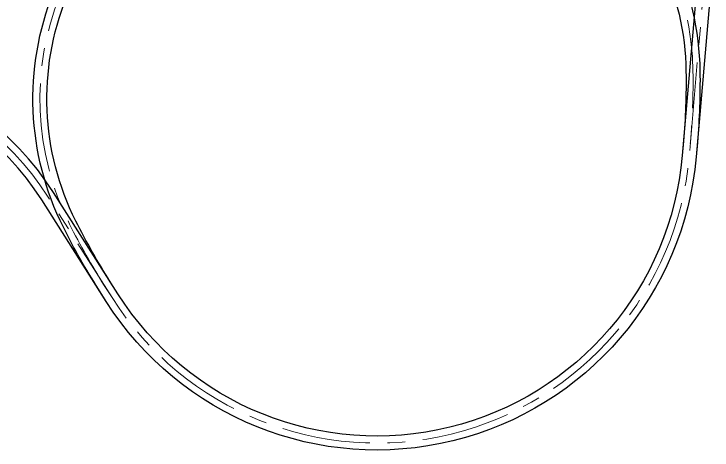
# Model space of a CAD drawing. Header units: metres. Extents: x 2498305 to 2504975, y 1114161 to 1117767.
# Drawn here: x 2498764.1 to 2498814.2, y 1114275.2 to 1114306.5 of the extents above; entities that cross this region are included whole.
import ezdxf

# ---------------------------------------------------------------- set-up
doc = ezdxf.new("R2010")
doc.units = ezdxf.units.M
doc.linetypes.add('AXESX2', pattern=[101.6, 63.5, -12.7, 12.7, -12.7])
doc.layers.add('AXES', color=7, linetype='AXESX2', lineweight=9)
doc.layers.add('RAILS', color=5, linetype='Continuous')

msp = doc.modelspace()

# ---------------------------------------------------------------- linework, layer by layer
at = {"layer": 'AXES', "ltscale": 0.1, "flags": 128}
for points in [[(2498825.672, 1114339.694), (2498825.27, 1114339.396, 0.025258), (2498821.369, 1114336.191, 0.188749), (2498814.905, 1114323.122), (2498812.588, 1114296.308, -0.717265), (2498771.187, 1114286.17), (2498766.564, 1114293.439, 0.39622), (2498740.017, 1114300.211, 0.025258), (2498735.727, 1114297.55), (2498735.316, 1114297.266)], [(2498771.187, 1114286.17), (2498770.631, 1114287.044, -0.025258), (2498768.14, 1114291.435, -0.451117), (2498779.32, 1114319.26, -0.025258), (2498784.157, 1114320.707), (2498785.128, 1114320.945, -0.025258), (2498790.086, 1114321.896, -0.451117), (2498812.858, 1114302.386, -0.025258), (2498812.677, 1114297.341), (2498812.588, 1114296.308)]]:
    msp.add_lwpolyline(points, format="xyb", dxfattribs=at)
at = {"layer": 'RAILS', "flags": 128}
for points in [[(2498825.374, 1114340.096), (2498824.972, 1114339.798, 0.025258), (2498821.033, 1114336.561, 0.188749), (2498814.407, 1114323.165), (2498812.09, 1114296.351, -0.717265), (2498771.609, 1114286.438), (2498766.985, 1114293.707, 0.39622), (2498739.776, 1114300.649, 0.025258), (2498735.443, 1114297.961), (2498735.031, 1114297.677)], [(2498825.969, 1114339.292), (2498825.567, 1114338.994, 0.025258), (2498821.706, 1114335.821, 0.188749), (2498815.403, 1114323.079), (2498813.086, 1114296.265, -0.717265), (2498770.765, 1114285.902), (2498766.142, 1114293.17, 0.39622), (2498740.259, 1114299.774, 0.025258), (2498736.012, 1114297.139), (2498735.601, 1114296.855)], [(2498770.765, 1114285.902), (2498770.209, 1114286.776, -0.025258), (2498767.693, 1114291.211, -0.451117), (2498779.153, 1114319.731, -0.025258), (2498784.038, 1114321.192), (2498785.009, 1114321.43, -0.025258), (2498790.017, 1114322.392, -0.451117), (2498813.357, 1114302.393, -0.025258), (2498813.175, 1114297.297), (2498813.086, 1114296.265)], [(2498771.609, 1114286.438), (2498771.053, 1114287.313, -0.025258), (2498768.587, 1114291.66, -0.451117), (2498779.487, 1114318.789, -0.025258), (2498784.276, 1114320.221), (2498785.247, 1114320.459, -0.025258), (2498790.155, 1114321.401, -0.451117), (2498812.358, 1114302.378, -0.025258), (2498812.179, 1114297.384), (2498812.09, 1114296.351)]]:
    msp.add_lwpolyline(points, format="xyb", dxfattribs=at)

doc.saveas('drawing.dxf')
